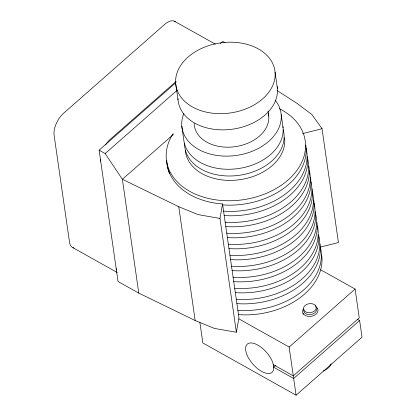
<?xml version="1.0" encoding="UTF-8"?>
<svg xmlns="http://www.w3.org/2000/svg" width="416" height="416" viewBox="0 0 416 416"><rect width="100%" height="100%" fill="white"/><g stroke="black" fill="none" stroke-linecap="round" stroke-linejoin="round"><path stroke-width="0.62" d="M176.03 82.529L99.112 150.166L118.035 281.492L138.783 293.119L195.166 320.523L214.417 328.422L236.376 332.249L219.976 218.431L222.55 203.975A70.054 49.535 -8.2 0 1 166.748 160.368M236.376 332.249L238.956 317.793L222.55 203.975M176.176 81.385L110.313 139.298A17.202 8.939 -60.7 0 0 105.482 144.945M220.334 43.576L222.768 41.434L224.973 42.671M99.112 150.166L105.17 153.561L177.221 90.204M173.503 134.352L122.382 179.301L138.783 293.119M357.401 319.238L359.622 320.486L362.034 337.21L296.083 395.2L289.146 347.048L355.098 289.058L320.627 269.745M275.621 365.565L273.681 367.271L293.675 378.472L359.622 320.486M302.515 133.666L322.031 128.7L338.432 242.518L320.174 247.161M219.976 218.431L198.016 214.604L178.76 206.705L122.382 179.301L105.17 153.561M174.356 21.185L215.358 44.158M238.852 318.869L289.146 347.048M72.951 247.697L117.322 272.563M273.302 364.645L293.296 375.846L359.247 317.86L355.098 289.058M296.083 395.2L202.847 342.956L199.883 322.41M277.03 90.501L296.603 103.09L311.844 114.52L322.031 128.7M315.858 306.727L317.626 308.625A7.784 5.502 -8.2 0 1 309.748 316.462A7.784 5.502 -8.2 0 1 303.352 308.932M315.858 306.842L317.626 308.625M302.942 313.186L303.202 314.434M275.07 72.207A50.04 35.381 -8.2 0 1 203.18 111.348A50.04 35.381 -8.2 0 1 197.886 50.242A50.04 35.381 -8.2 0 1 275.07 72.207L277.399 88.405M281.185 114.67L283.078 127.8M268.024 110.978L268.762 116.1M175.687 83.658L178.022 99.856M181.808 126.121L183.7 139.256A50.04 35.381 -8.2 0 0 237.307 168.704A50.04 35.381 -8.2 0 0 282.942 126.584M178.76 206.705L195.166 320.523M175.365 21.767A17.202 8.939 -60.7 0 0 164.684 24.378L63.695 113.173A17.202 8.939 -60.7 0 0 54.096 135.179L69.55 242.429A17.202 8.939 -60.7 0 0 74.095 248.024M116.49 270.036A17.202 8.939 -60.7 0 1 116.168 268.554M100.714 161.304A17.202 8.939 -60.7 0 1 100.584 159.645M283.14 129.688A50.04 35.381 -8.2 0 1 239.158 175.323A50.04 35.381 -8.2 0 1 184.579 143.53M284.544 137.701A50.04 35.381 -8.2 0 1 238.909 179.821A50.04 35.381 -8.2 0 1 185.302 150.374M275.106 100.131A50.04 35.381 -8.2 0 1 236.59 155.407A50.04 35.381 -8.2 0 1 183.914 113.334M268.377 113.61A37.528 26.536 -8.2 0 1 234.676 146.744A37.528 26.536 -8.2 0 1 194.163 123.432M277.176 86.575A50.04 35.381 -8.2 0 1 231.202 129.36A50.04 35.381 -8.2 0 1 177.949 98.628M279.365 108.727A70.054 49.535 -8.2 0 1 293.415 174.715A70.054 49.535 -8.2 0 1 200.938 196.305A70.054 49.535 -8.2 0 1 173.124 133.531M305.843 145.174A70.054 49.535 -8.2 0 1 222.628 204.89M169.598 173.836A70.054 49.535 -8.2 0 1 166.998 163.764M331.178 363.766A14.009 9.906 -8.2 0 1 323.242 370.978M316.555 309.338A6.432 4.55 -8.2 0 1 309.722 314.668A6.432 4.55 -8.2 0 1 303.893 309.608M306.14 148.242A70.054 49.535 -8.2 0 1 223.527 211.151M307.46 156.452A70.054 49.535 -8.2 0 1 224.156 215.53M307.726 159.255A70.054 49.535 -8.2 0 1 225.113 222.165M308.87 166.182A70.054 49.535 -8.2 0 1 225.748 226.543M309.457 170.903A70.054 49.535 -8.2 0 1 226.704 233.173M310.456 177.195A70.054 49.535 -8.2 0 1 227.334 237.552M311.048 181.912A70.054 49.535 -8.2 0 1 228.29 244.187M312.14 188.848A70.054 49.535 -8.2 0 1 228.92 248.565M312.328 191.656A70.054 49.535 -8.2 0 1 229.876 255.2M313.726 199.862A70.054 49.535 -8.2 0 1 230.506 259.579M314.075 203.304A70.054 49.535 -8.2 0 1 231.462 266.214M315.396 211.51A70.054 49.535 -8.2 0 1 232.092 270.587M315.661 214.313A70.054 49.535 -8.2 0 1 233.048 277.222M316.982 222.524A70.054 49.535 -8.2 0 1 233.678 281.601M317.392 225.961A70.054 49.535 -8.2 0 1 234.634 288.236M318.703 234.816A70.054 49.535 -8.2 0 1 235.269 292.614M318.978 236.974A70.054 49.535 -8.2 0 1 236.22 299.25M320.07 243.906A70.054 49.535 -8.2 0 1 236.855 303.623M320.424 247.348A70.054 49.535 -8.2 0 1 237.812 310.258M321.662 254.92A70.054 49.535 -8.2 0 1 238.441 314.636M315.245 305.24L314.132 304.429A6.432 4.55 -8.2 0 0 303.935 306.904A6.432 4.55 -8.2 0 0 309.722 312.738A6.432 4.55 -8.2 0 0 315.957 306.27L315.245 305.24M273.676 366.059L272.709 362.393A18.767 8.996 48.7 0 0 250.115 342.971A18.767 8.996 48.7 0 0 253.219 364.489A18.767 8.996 48.7 0 0 273.686 369.195L273.676 366.059"/></g></svg>
